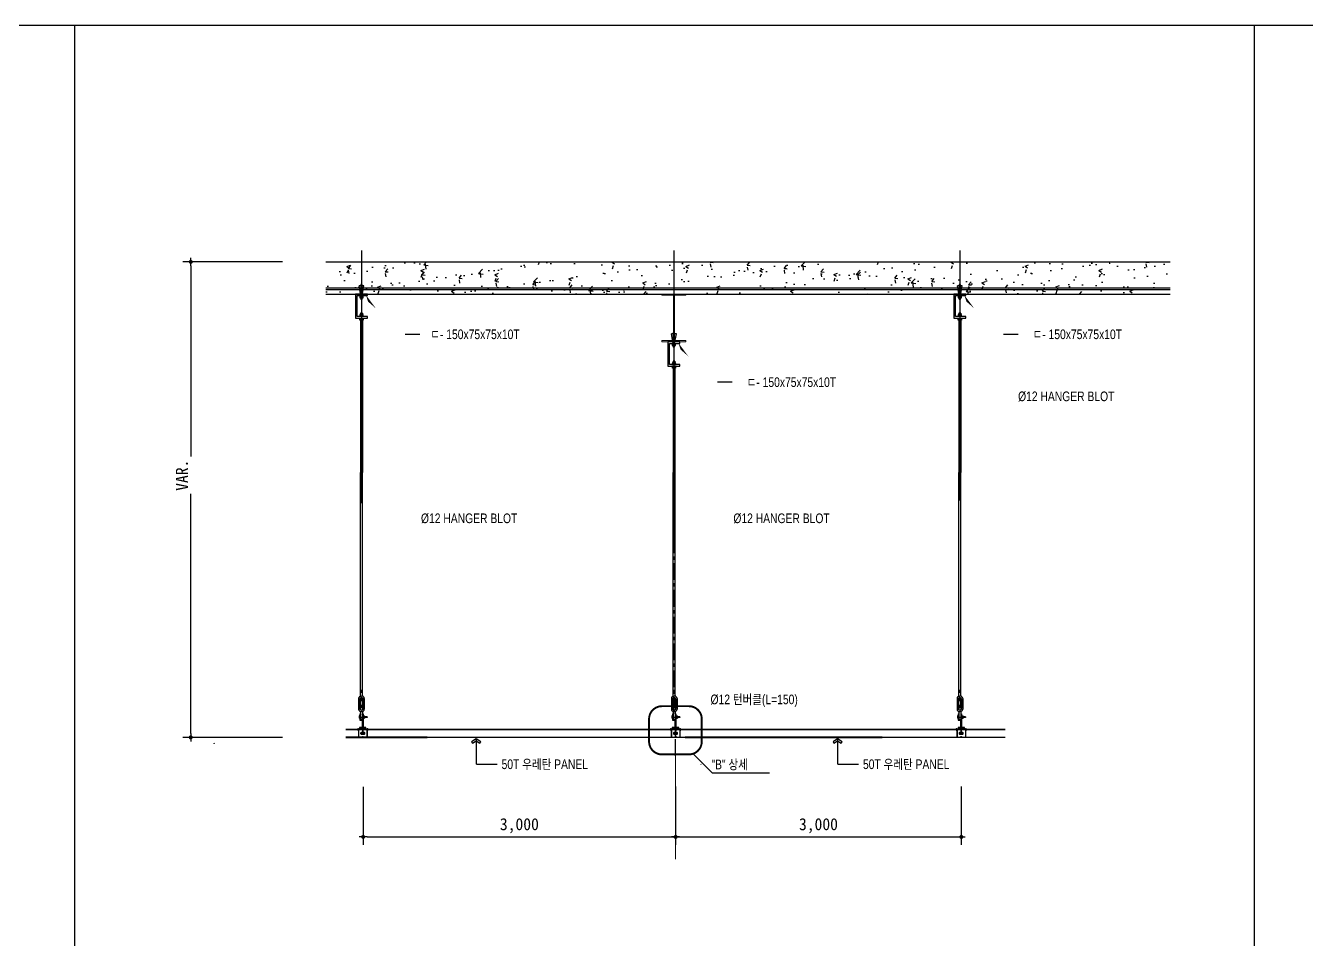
# Model space of a CAD drawing. Header units: millimetres. Extents: x 761574 to 813627, y -447408 to -384263.
# Drawn here: x 808349 to 809305, y -386137 to -385455 of the extents above; entities that cross this region are included whole.
import ezdxf
from ezdxf.enums import TextEntityAlignment as Align

# ---------------------------------------------------------------- set-up
doc = ezdxf.new("R2010")
doc.units = ezdxf.units.MM
doc.header["$LTSCALE"] = 500
doc.header["$PDMODE"] = 2
for name, pattern in [('CEN', [62, 60, -1, 0, -1]), ('CENTER', [2, 1.25, -0.25, 0.25, -0.25]), ('HID', [2.2, 1.5, -0.7])]:
    doc.linetypes.add(name, pattern=pattern)
doc.layers.get('Defpoints').update_dxf_attribs({"color": 8})
doc.layers.add('(크린)벽체 50T PANNEL', color=4, linetype='Continuous', lineweight=20)
doc.layers.add('기둥(철골)', color=2, linetype='Continuous', lineweight=0)
for name, color, linetype in [('1', 1, 'CENTER'), ('5', 5, 'Continuous'), ('BEEM-ST', 2, 'Continuous'), ('CAUL', 7, 'Continuous'), ('CEN', 1, 'CEN'), ('DOOR', 4, 'Continuous'), ('ETC', 6, 'Continuous'), ('H1', 5, 'Continuous'), ('ik_Line', 30, 'Continuous'), ('ITXT', 7, 'Continuous'), ('PANEL', 7, 'Continuous'), ('TEXT', 7, 'Continuous'), ('TEXT1', 2, 'Continuous'), ('TRAN', 9, 'Continuous')]:
    doc.layers.add(name, color=color, linetype=linetype)
doc.styles.add('글씨1', font='stylu.ttf')
doc.styles.add('돋움', font='')
doc.styles.get('돋움').set_extended_font_data('DotumChe')
doc.dimstyles.new('DIM270', dxfattribs={"dimscale": 3, "dimtxt": 3, "dimasz": 1, "dimexe": 2, "dimexo": 3, "dimgap": 1, "dimtad": 1, "dimtoh": 1, "dimdec": 0, "dimzin": 9, "dimdsep": 46, "dimtxsty": '돋움', "dimblk": 'dots', "dimcen": 0, "dimclrt": 3, "dimadec": 0, "dimazin": 0, "dimtm": 1e-09, "dimtfac": 1, "dimtdec": 0, "dimtix": 1, "dimtmove": 2, "dimatfit": 3, "dimldrblk": 'dots', "dimfxl": 0, "dimtolj": 1, "dimtzin": 0, "dimarcsym": 0})
pattern_1 = [(45, (518894.57202, -394156.48835), (0.07954951288, 0.29168154724), [0.375, -0.075, 0, -0.075])]
pattern_2 = [(45, (518661.21225, -394156.48835), (0.07954951288, 0.29168154724), [0.375, -0.075, 0, -0.075])]
pattern_3 = [(45, (519107.75746, -394156.48835), (0.07954951288, 0.29168154724), [0.375, -0.075, 0, -0.075])]

# ---------------------------------------------------------------- blocks, each defined once
blk = doc.blocks.new('dots')
blk.add_line((-1, 0), (1, 0))
at = {"const_width": 0.5}
blk.add_lwpolyline([(-0.25, 0, 1), (0.25, 0, 1)], format="xyb", close=True, dxfattribs=at)
blk = doc.blocks.new('*D37')
at = {"layer": 'Defpoints', "color": 0, "linetype": 'ByBlock'}
for p in [(808472.62, -385631.14), (808550.05, -385631.14), (808550.05, -385986.13)]:
    blk.add_point(p, dxfattribs=at)
at = {"layer": 'TEXT1', "color": 0, "linetype": 'ByBlock', "lineweight": -2}
for p, q in [((808541.05, -385631.14), (808466.62, -385631.14)), ((808472.62, -385634.14), (808472.62, -385776.47)), ((808472.62, -385983.13), (808472.62, -385804.35)), ((808541.05, -385986.13), (808466.62, -385986.13))]:
    blk.add_line(p, q, dxfattribs=at)
at = {"layer": 'TEXT1', "color": 0, "linetype": 'ByBlock', "lineweight": -2, "xscale": 3, "yscale": 3, "zscale": 3}
for p, rotation in [((808472.62, -385631.14), 90), ((808472.62, -385986.13), 270)]:
    blk.add_blockref('dots', p, dxfattribs=dict(at, rotation=rotation))
at = {"layer": 'TEXT1', "color": 3, "linetype": 'ByBlock', "insert": (808466.06, -385790.41), "char_height": 9, "attachment_point": 5, "rotation": 90, "style": '돋움'}
blk.add_mtext('\\A1;VAR.', dxfattribs=at)
blk = doc.blocks.new('*D38')
at = {"layer": 'Defpoints', "color": 0, "linetype": 'ByBlock'}
for p in [(808601.27, -386014.06), (808834.45, -386013.71), (808834.45, -386060.44)]:
    blk.add_point(p, dxfattribs=at)
at = {"layer": 'TEXT1', "color": 0, "linetype": 'ByBlock', "lineweight": -2}
for p, q in [((808601.27, -386023.06), (808601.27, -386066.44)), ((808834.45, -386022.71), (808834.45, -386066.44)), ((808604.27, -386060.44), (808831.45, -386060.44))]:
    blk.add_line(p, q, dxfattribs=at)
at = {"layer": 'TEXT1', "color": 0, "linetype": 'ByBlock', "lineweight": -2, "xscale": 3, "yscale": 3, "zscale": 3, "rotation": 180}
blk.add_blockref('dots', (808601.27, -386060.44), dxfattribs=at)
at = {"layer": 'TEXT1', "color": 0, "linetype": 'ByBlock', "lineweight": -2, "xscale": 3, "yscale": 3, "zscale": 3}
blk.add_blockref('dots', (808834.45, -386060.44), dxfattribs=at)
at = {"layer": 'TEXT1', "color": 3, "linetype": 'ByBlock', "insert": (808717.86, -386052.08), "char_height": 9, "attachment_point": 5, "style": '돋움'}
blk.add_mtext('\\A1;3,000', dxfattribs=at)
blk = doc.blocks.new('*D42')
at = {"layer": 'Defpoints', "color": 0, "linetype": 'ByBlock'}
for p in [(808834.45, -386014.06), (809047.65, -386013.71), (809047.65, -386060.44)]:
    blk.add_point(p, dxfattribs=at)
at = {"layer": 'TEXT1', "color": 0, "linetype": 'ByBlock', "lineweight": -2}
for p, q in [((808834.45, -386023.06), (808834.45, -386066.44)), ((809047.65, -386022.71), (809047.65, -386066.44)), ((808837.45, -386060.44), (809044.65, -386060.44))]:
    blk.add_line(p, q, dxfattribs=at)
at = {"layer": 'TEXT1', "color": 0, "linetype": 'ByBlock', "lineweight": -2, "xscale": 3, "yscale": 3, "zscale": 3, "rotation": 180}
blk.add_blockref('dots', (808834.45, -386060.44), dxfattribs=at)
at = {"layer": 'TEXT1', "color": 0, "linetype": 'ByBlock', "lineweight": -2, "xscale": 3, "yscale": 3, "zscale": 3}
blk.add_blockref('dots', (809047.65, -386060.44), dxfattribs=at)
at = {"layer": 'TEXT1', "color": 3, "linetype": 'ByBlock', "insert": (808941.05, -386052.08), "char_height": 9, "attachment_point": 5, "style": '돋움'}
blk.add_mtext('\\A1;3,000', dxfattribs=at)

msp = doc.modelspace()

# ---------------------------------------------------------------- hatches: boundary and pattern name
h = msp.add_hatch()
h.set_pattern_fill('ANSI36', color=253, scale=1.2, style=0)
h.set_pattern_definition(pattern_2)
h.paths.add_polyline_path([(808601.37, -385970.97), (808600.75, -385970.97), (808600.75, -385973.16), (808600.75, -385978.95), (808600.03, -385978.95), (808600.03, -385979.26), (808601.01, -385979.26), (808602.97, -385979.26), (808602.97, -385978.95), (808601.37, -385978.95)])
h.paths.add_polyline_path([(808600.03, -385978.95), (808599.09, -385978.95), (808599.09, -385979.26), (808600.03, -385979.26)])
h = msp.add_hatch()
h.set_pattern_fill('ANSI36', color=253, scale=1.2, style=0)
h.set_pattern_definition(pattern_2)
h.paths.add_polyline_path([(808601.37, -385968.53), (808600.75, -385968.53), (808600.75, -385970.97), (808601.37, -385970.97)])
h = msp.add_hatch()
h.set_pattern_fill('ANSI36', color=253, scale=1.2, style=0)
h.set_pattern_definition(pattern_1)
h.paths.add_polyline_path([(808834.73, -385970.97), (808834.11, -385970.97), (808834.11, -385973.16), (808834.11, -385978.95), (808833.39, -385978.95), (808833.39, -385979.26), (808834.37, -385979.26), (808836.33, -385979.26), (808836.33, -385978.95), (808834.73, -385978.95)])
h.paths.add_polyline_path([(808833.39, -385978.95), (808832.45, -385978.95), (808832.45, -385979.26), (808833.39, -385979.26)])
h = msp.add_hatch()
h.set_pattern_fill('ANSI36', color=253, scale=1.2, style=0)
h.set_pattern_definition(pattern_1)
h.paths.add_polyline_path([(808834.73, -385968.53), (808834.11, -385968.53), (808834.11, -385970.97), (808834.73, -385970.97)])
h = msp.add_hatch()
h.set_pattern_fill('ANSI36', color=253, scale=1.2, style=0)
h.set_pattern_definition(pattern_3)
h.paths.add_polyline_path([(809047.91, -385970.97), (809047.3, -385970.97), (809047.3, -385973.16), (809047.3, -385978.95), (809046.58, -385978.95), (809046.58, -385979.26), (809047.55, -385979.26), (809049.51, -385979.26), (809049.51, -385978.95), (809047.91, -385978.95)])
h.paths.add_polyline_path([(809046.58, -385978.95), (809045.63, -385978.95), (809045.63, -385979.26), (809046.58, -385979.26)])
h = msp.add_hatch()
h.set_pattern_fill('ANSI36', color=253, scale=1.2, style=0)
h.set_pattern_definition(pattern_3)
h.paths.add_polyline_path([(809047.91, -385968.53), (809047.3, -385968.53), (809047.3, -385970.97), (809047.91, -385970.97)])
at = {"layer": 'CAUL'}
h = msp.add_hatch(dxfattribs=at)
h.set_pattern_fill('ANSI37', scale=1.2, style=0)
h.set_pattern_definition([(45, (518661.21225, -394156.48835), (-0.10606601718, 0.10606601718), []), (135, (518661.21225, -394156.48835), (-0.10606601718, -0.10606601718), [])])
h.paths.add_polyline_path([(808601.21, -385985.62, -0.139011), (808601.2, -385985.65, -0.104035), (808601.15, -385985.68, -0.064585), (808601.1, -385985.7, -0.050742), (808601.02, -385985.71, -0.050742), (808600.95, -385985.7, -0.064585), (808600.89, -385985.68, -0.104035), (808600.85, -385985.65, -0.175616), (808600.84, -385985.61), (808600.84, -385986.13, -0.585295), (808601.21, -385986.13)])
h = msp.add_hatch(dxfattribs=at)
h.set_pattern_fill('ANSI37', scale=1.2, style=0)
h.set_pattern_definition([(45, (518894.57202, -394156.48835), (-0.10606601718, 0.10606601718), []), (135, (518894.57202, -394156.48835), (-0.10606601718, -0.10606601718), [])])
h.paths.add_polyline_path([(808834.57, -385985.62, -0.139011), (808834.56, -385985.65, -0.104035), (808834.51, -385985.68, -0.064585), (808834.46, -385985.7, -0.050742), (808834.38, -385985.71, -0.050742), (808834.31, -385985.7, -0.064585), (808834.25, -385985.68, -0.104035), (808834.21, -385985.65, -0.175616), (808834.2, -385985.61), (808834.2, -385986.13, -0.585295), (808834.57, -385986.13)])
h = msp.add_hatch(dxfattribs=at)
h.set_pattern_fill('ANSI37', scale=1.2, style=0)
h.set_pattern_definition([(45, (519107.75746, -394156.48835), (-0.10606601718, 0.10606601718), []), (135, (519107.75746, -394156.48835), (-0.10606601718, -0.10606601718), [])])
h.paths.add_polyline_path([(809047.75, -385985.62, -0.139011), (809047.74, -385985.65, -0.104035), (809047.7, -385985.68, -0.064585), (809047.64, -385985.7, -0.050742), (809047.57, -385985.71, -0.050742), (809047.49, -385985.7, -0.064585), (809047.44, -385985.68, -0.104035), (809047.39, -385985.65, -0.175616), (809047.38, -385985.61), (809047.38, -385986.13, -0.585295), (809047.75, -385986.13)])
at = {"layer": 'ik_Line'}
h = msp.add_hatch(dxfattribs=at)
h.set_pattern_fill('AR-CONC', color=8, scale=3.84, style=0)
h.set_pattern_definition([(50, (-3687102.16, 1634902.64), (27.54279101, -2.40968198), [2.88, -31.68]), (355, (-3687102.16, 1634902.64), (-5.32805121, 28.88417793), [2.304, -25.344]), (100.4514, (-3687099.865, 1634902.439), (22.21476026, 26.47447842), [2.4476233, -26.9238571]), (46.1842, (-3687102.16, 1634910.32), (40.98205627, -6.35593015), [4.32, -47.52]), (96.6356, (-3687098.746, 1634909.79), (35.8910479, 37.40612624), [3.67143506, -40.3857792]), (351.1842, (-3687102.16, 1634910.32), (35.8910187, 37.40615428), [3.456, -38.016]), (21, (-3687098.32, 1634908.4), (22.9212308, -15.4605654), [2.88, -31.68]), (326, (-3687098.32, 1634908.4), (9.34330875, 27.84576173), [2.304, -25.344]), (71.4514, (-3687096.41, 1634907.11), (32.26454894, 12.38517107), [2.4476233, -26.9238571]), (37.5, (-3687102.161, 1634902.639), (0.466938444, 12.783123987), [0, -25.0368, 0, -25.728, 0, -25.44]), (7.5, (-3687102.161, 1634902.64), (10.101870238, 15.145409736), [0, -14.6688, 0, -24.4608, 0, -9.696]), (327.5, (-3687110.724, 1634902.639), (20.49878155, -0.866107075), [0, -9.6, 0, -29.952, 0, -39.744]), (317.5, (-3687114.564, 1634902.64), (22.3943489, 3.84403132), [0, -12.48, 0, -19.8912, 0, -28.224])])
h.paths.add_polyline_path([(808573.38, -385631.14), (809203.6, -385631.14), (809203.6, -385655.13), (808573.38, -385655.13)])

# ---------------------------------------------------------------- linework, layer by layer
at = {"layer": '(크린)벽체 50T PANNEL', "ltscale": 0.005}
msp.add_line((808834.45, -385999.94), (808834.45, -386077.17), dxfattribs=at)
at = {"color": 0}
for p, q in [((810674, -385454.74), (807451.81, -385454.74)), ((808385.85, -385454.74), (808385.85, -386858.49)), ((809266.08, -385454.74), (809266.08, -386858.49))]:
    msp.add_line(p, q, dxfattribs=at)
at = {"color": 1}
for p, q in [((808600.05, -385622.72), (808600.05, -385811.31)), ((808833.22, -385622.72), (808833.22, -385814.47)), ((809046.59, -385622.72), (809046.59, -385809.21)), ((808833.22, -385658.48), (808833.22, -385844.97))]:
    msp.add_line(p, q, dxfattribs=at)
at = {"color": 2}
for p, q in [((808573.38, -385631.14), (809203.6, -385631.14)), ((808573.38, -385655.13), (809203.6, -385655.13))]:
    msp.add_line(p, q, dxfattribs=at)
at = {"color": 8, "linetype": 'HID'}
for p, q in [((808600.48, -385648.14), (808599.52, -385648.14)), ((808599.52, -385648.14), (808599.52, -385656.6)), ((808600.48, -385656.6), (808600.48, -385648.14)), ((809047.02, -385648.14), (809046.06, -385648.14)), ((809046.06, -385648.14), (809046.06, -385656.6)), ((809047.02, -385656.6), (809047.02, -385648.14)), ((808573.38, -385650.62), (809203.6, -385650.62)), ((808573.38, -385651.7), (809203.6, -385651.7)), ((808601.82, -385648.97), (808598.18, -385648.97)), ((809048.36, -385648.97), (809044.72, -385648.97)), ((808834.99, -385684.73), (808831.35, -385684.73)), ((808833.65, -385683.9), (808832.69, -385683.9)), ((808832.69, -385683.9), (808832.69, -385692.36)), ((808833.65, -385692.36), (808833.65, -385683.9))]:
    msp.add_line(p, q, dxfattribs=at)
at = {"color": 8, "linetype": 'HID', "ltscale": 0.1}
for p, q in [((808599.52, -385656.33), (808598.18, -385648.97)), ((808600.48, -385656.33), (808601.82, -385648.97)), ((809046.06, -385656.33), (809044.72, -385648.97)), ((809047.02, -385656.33), (809048.36, -385648.97)), ((808832.69, -385692.09), (808831.35, -385684.73)), ((808833.65, -385692.09), (808834.99, -385684.73))]:
    msp.add_line(p, q, dxfattribs=at)
for p, q in [((808598.18, -385656.6), (808598.18, -385656.33)), ((808601.56, -385656.6), (808598.18, -385656.6)), ((808598.79, -385656.6), (808598.79, -385657.89)), ((808598.79, -385657.89), (808601.31, -385657.89)), ((808599.29, -385656.6), (808599.29, -385657.89)), ((808599.52, -385657.89), (808599.52, -385659.15)), ((808600.48, -385659.15), (808600.48, -385657.89)), ((808600.71, -385656.6), (808600.71, -385657.89)), ((808601.31, -385657.89), (808601.31, -385656.6)), ((808601.56, -385656.33), (808601.56, -385656.6)), ((809044.73, -385656.6), (809044.73, -385656.33)), ((809048.1, -385656.6), (809044.73, -385656.6)), ((809045.33, -385656.6), (809045.33, -385657.89)), ((809045.33, -385657.89), (809047.85, -385657.89)), ((809045.83, -385656.6), (809045.83, -385657.89)), ((809046.06, -385657.89), (809046.06, -385659.15)), ((809047.02, -385659.15), (809047.02, -385657.89)), ((809047.25, -385656.6), (809047.25, -385657.89)), ((809047.85, -385657.89), (809047.85, -385656.6)), ((809048.1, -385656.33), (809048.1, -385656.6)), ((808600.48, -385659.15), (808599.52, -385659.15)), ((809047.02, -385659.15), (809046.06, -385659.15)), ((808599.33, -385674.64), (808599.33, -385788.46)), ((808600.77, -385674.64), (808600.77, -385788.46)), ((809045.87, -385674.64), (809045.87, -385788.46)), ((809047.31, -385674.64), (809047.31, -385788.46)), ((808632.56, -385685), (808643.47, -385685)), ((808831.36, -385692.36), (808831.36, -385692.09)), ((808834.73, -385692.36), (808831.36, -385692.36)), ((808831.96, -385692.36), (808831.96, -385693.65)), ((808831.96, -385693.65), (808834.48, -385693.65)), ((808832.46, -385692.36), (808832.46, -385693.65)), ((808832.69, -385693.65), (808832.69, -385694.91)), ((808833.65, -385694.91), (808832.69, -385694.91)), ((808833.65, -385694.91), (808833.65, -385693.65)), ((808833.88, -385692.36), (808833.88, -385693.65)), ((808834.48, -385693.65), (808834.48, -385692.36)), ((808834.73, -385692.09), (808834.73, -385692.36)), ((808832.5, -385710.4), (808832.5, -385824.22)), ((808833.94, -385710.4), (808833.94, -385824.22)), ((808599.33, -385946.35), (808599.33, -385788.46)), ((808600.77, -385946.35), (808600.77, -385788.46)), ((808832.69, -385946.35), (808832.69, -385788.46)), ((808834.13, -385946.35), (808834.13, -385788.46)), ((809045.87, -385946.35), (809045.87, -385788.46)), ((809047.31, -385946.35), (809047.31, -385788.46)), ((808599.31, -385956.6), (808599.31, -385956.59)), ((808832.67, -385956.6), (808832.67, -385956.59)), ((809045.86, -385956.6), (809045.86, -385956.59)), ((808588.45, -385980.13), (808649.02, -385980.13)), ((808649.02, -385980.2), (808588.45, -385980.2)), ((808597.5, -385980.22), (808597.73, -385980.22)), ((808604.37, -385980.22), (808604.6, -385980.22)), ((808847.55, -385980.13), (808649.02, -385980.13)), ((808649.02, -385980.2), (808847.55, -385980.2)), ((808830.86, -385980.22), (808831.09, -385980.22)), ((808837.73, -385980.22), (808837.96, -385980.22)), ((808841.6, -385980.13), (808969.42, -385980.13)), ((808969.42, -385980.2), (808841.6, -385980.2)), ((808969.42, -385980.13), (808988.5, -385980.13)), ((808988.5, -385980.2), (808969.42, -385980.2)), ((809080.45, -385980.13), (808988.07, -385980.13)), ((808988.15, -385980.2), (809080.45, -385980.2)), ((809044.04, -385980.22), (809044.28, -385980.22)), ((809050.91, -385980.22), (809051.15, -385980.22)), ((808649.02, -385986.06), (808588.45, -385986.06)), ((808588.45, -385986.13), (808649.02, -385986.13)), ((808649.02, -385986.06), (808847.55, -385986.06)), ((808847.55, -385986.13), (808649.02, -385986.13)), ((808969.42, -385986.06), (808841.6, -385986.06)), ((808841.6, -385986.13), (808969.42, -385986.13)), ((808988.5, -385986.06), (808969.42, -385986.06)), ((808969.42, -385986.13), (808988.5, -385986.13)), ((809080.45, -385986.13), (808988.07, -385986.13)), ((808988.15, -385986.06), (809080.45, -385986.06))]:
    msp.add_line(p, q)
at = {"color": 7}
for p, q in [((808598.77, -385968.53), (808598.77, -385973.16)), ((808832.13, -385968.53), (808832.13, -385973.16)), ((809045.32, -385968.53), (809045.32, -385973.16))]:
    msp.add_line(p, q, dxfattribs=at)
at = {"color": 7, "linetype": 'Continuous'}
for p, q in [((808598.77, -385968.53), (808599.3, -385968.53)), ((808598.77, -385973.16), (808599.3, -385973.16)), ((808832.13, -385968.53), (808832.66, -385968.53)), ((808832.13, -385973.16), (808832.66, -385973.16)), ((809045.32, -385968.53), (809045.85, -385968.53)), ((809045.32, -385973.16), (809045.85, -385973.16))]:
    msp.add_line(p, q, dxfattribs=at)
at = {"linetype": 'Continuous'}
for p, q in [((808597.5, -385980.22), (808597.5, -385980.95)), ((808597.5, -385980.23), (808597.73, -385980.34)), ((808597.5, -385980.35), (808597.73, -385980.46)), ((808597.5, -385980.46), (808597.73, -385980.57)), ((808597.5, -385980.58), (808597.73, -385980.69)), ((808597.5, -385980.69), (808597.73, -385980.8)), ((808597.5, -385980.81), (808597.73, -385980.92)), ((808597.5, -385980.97), (808597.59, -385981.18)), ((808597.59, -385981.18), (808597.72, -385980.96)), ((808597.73, -385980.22), (808597.73, -385980.94)), ((808604.37, -385980.22), (808604.37, -385980.95)), ((808604.37, -385980.23), (808604.6, -385980.34)), ((808604.37, -385980.35), (808604.6, -385980.46)), ((808604.37, -385980.46), (808604.6, -385980.57)), ((808604.37, -385980.58), (808604.6, -385980.69)), ((808604.37, -385980.69), (808604.6, -385980.8)), ((808604.37, -385980.81), (808604.6, -385980.92)), ((808604.37, -385980.97), (808604.46, -385981.18)), ((808604.46, -385981.18), (808604.59, -385980.96)), ((808604.6, -385980.22), (808604.6, -385980.94)), ((808830.86, -385980.22), (808830.86, -385980.95)), ((808830.86, -385980.23), (808831.09, -385980.34)), ((808830.86, -385980.35), (808831.09, -385980.46)), ((808830.86, -385980.46), (808831.09, -385980.57)), ((808830.86, -385980.58), (808831.09, -385980.69)), ((808830.86, -385980.69), (808831.09, -385980.8)), ((808830.86, -385980.81), (808831.09, -385980.92)), ((808830.86, -385980.97), (808830.95, -385981.18)), ((808830.95, -385981.18), (808831.08, -385980.96)), ((808831.09, -385980.22), (808831.09, -385980.94)), ((808837.73, -385980.22), (808837.73, -385980.95)), ((808837.73, -385980.23), (808837.96, -385980.34)), ((808837.73, -385980.35), (808837.96, -385980.46)), ((808837.73, -385980.46), (808837.96, -385980.57)), ((808837.73, -385980.58), (808837.96, -385980.69)), ((808837.73, -385980.69), (808837.96, -385980.8)), ((808837.73, -385980.81), (808837.96, -385980.92)), ((808837.73, -385980.97), (808837.82, -385981.18)), ((808837.82, -385981.18), (808837.95, -385980.96)), ((808837.96, -385980.22), (808837.96, -385980.94)), ((809044.04, -385980.22), (809044.04, -385980.95)), ((809044.04, -385980.23), (809044.28, -385980.34)), ((809044.04, -385980.35), (809044.28, -385980.46)), ((809044.04, -385980.46), (809044.28, -385980.57)), ((809044.04, -385980.58), (809044.28, -385980.69)), ((809044.04, -385980.69), (809044.28, -385980.8)), ((809044.04, -385980.81), (809044.28, -385980.92)), ((809044.04, -385980.97), (809044.14, -385981.18)), ((809044.14, -385981.18), (809044.27, -385980.96)), ((809044.28, -385980.22), (809044.28, -385980.94)), ((809050.91, -385980.22), (809050.91, -385980.95)), ((809050.91, -385980.23), (809051.15, -385980.34)), ((809050.91, -385980.35), (809051.15, -385980.46)), ((809050.91, -385980.46), (809051.15, -385980.57)), ((809050.91, -385980.58), (809051.15, -385980.69)), ((809050.91, -385980.69), (809051.15, -385980.8)), ((809050.91, -385980.81), (809051.15, -385980.92)), ((809050.91, -385980.97), (809051.01, -385981.18)), ((809051.01, -385981.18), (809051.14, -385980.96)), ((809051.15, -385980.22), (809051.15, -385980.94))]:
    msp.add_line(p, q, dxfattribs=at)
at = {"color": 6, "linetype": 'Continuous'}
for points in [[(808600.75, -385968.53), (808601.37, -385968.53), (808601.37, -385978.95), (808602.97, -385978.95), (808602.97, -385979.26), (808601.01, -385979.26), (808599.09, -385979.26), (808599.09, -385978.95), (808600.75, -385978.95), (808600.75, -385973.16)], [(808834.11, -385968.53), (808834.73, -385968.53), (808834.73, -385978.95), (808836.33, -385978.95), (808836.33, -385979.26), (808834.37, -385979.26), (808832.45, -385979.26), (808832.45, -385978.95), (808834.11, -385978.95), (808834.11, -385973.16)], [(809047.3, -385968.53), (809047.91, -385968.53), (809047.91, -385978.95), (809049.51, -385978.95), (809049.51, -385979.26), (809047.55, -385979.26), (809045.63, -385979.26), (809045.63, -385978.95), (809047.3, -385978.95), (809047.3, -385973.16)]]:
    msp.add_lwpolyline(points, dxfattribs=at)
at = {"color": 6}
for points in [[(808599.53, -385983.56), (808599.7, -385983.72), (808602.33, -385983.72), (808602.5, -385983.56), (808602.5, -385982.71), (808602.33, -385982.54), (808601.22, -385982.54, -0.414214), (808601.1, -385982.42), (808601.1, -385979.78), (808602.94, -385979.78, -0.198912), (808603.19, -385979.88), (808603.44, -385980.14), (808605.04, -385980.14), (808605.04, -385979.9), (808604.3, -385979.9), (808604.27, -385979.92), (808604.24, -385979.9), (808603.74, -385979.9), (808603.47, -385979.63, -0.198912), (808603.38, -385979.42), (808603.38, -385978.65), (808601.96, -385978.65), (808601.96, -385978.83, 0.414214), (808602.08, -385978.95), (808603.03, -385978.95), (808603.03, -385979.54), (808599, -385979.54), (808599, -385978.95), (808599.95, -385978.95, 0.414214), (808600.06, -385978.83), (808600.06, -385978.65), (808598.64, -385978.65), (808598.64, -385979.42, -0.198912), (808598.55, -385979.63), (808598.29, -385979.9), (808597.78, -385979.9), (808597.75, -385979.92), (808597.72, -385979.9), (808596.98, -385979.9), (808596.98, -385980.14), (808598.58, -385980.14), (808598.83, -385979.88, -0.198912), (808599.09, -385979.78), (808600.92, -385979.78), (808600.92, -385982.42, -0.414214), (808600.81, -385982.54), (808599.7, -385982.54), (808599.53, -385982.71), (808599.53, -385983.56)], [(808832.89, -385983.56), (808833.06, -385983.72), (808835.69, -385983.72), (808835.86, -385983.56), (808835.86, -385982.71), (808835.69, -385982.54), (808834.58, -385982.54, -0.414214), (808834.46, -385982.42), (808834.46, -385979.78), (808836.3, -385979.78, -0.198912), (808836.55, -385979.88), (808836.8, -385980.14), (808838.4, -385980.14), (808838.4, -385979.9), (808837.66, -385979.9), (808837.63, -385979.92), (808837.6, -385979.9), (808837.1, -385979.9), (808836.83, -385979.63, -0.198912), (808836.74, -385979.42), (808836.74, -385978.65), (808835.32, -385978.65), (808835.32, -385978.83, 0.414214), (808835.44, -385978.95), (808836.39, -385978.95), (808836.39, -385979.54), (808832.36, -385979.54), (808832.36, -385978.95), (808833.31, -385978.95, 0.414214), (808833.42, -385978.83), (808833.42, -385978.65), (808832, -385978.65), (808832, -385979.42, -0.198912), (808831.91, -385979.63), (808831.65, -385979.9), (808831.14, -385979.9), (808831.11, -385979.92), (808831.08, -385979.9), (808830.34, -385979.9), (808830.34, -385980.14), (808831.94, -385980.14), (808832.19, -385979.88, -0.198912), (808832.45, -385979.78), (808834.28, -385979.78), (808834.28, -385982.42, -0.414214), (808834.17, -385982.54), (808833.06, -385982.54), (808832.89, -385982.71), (808832.89, -385983.56)], [(809046.08, -385983.56), (809046.24, -385983.72), (809048.87, -385983.72), (809049.04, -385983.56), (809049.04, -385982.71), (809048.87, -385982.54), (809047.77, -385982.54, -0.414214), (809047.65, -385982.42), (809047.65, -385979.78), (809049.49, -385979.78, -0.198912), (809049.74, -385979.88), (809049.99, -385980.14), (809051.59, -385980.14), (809051.59, -385979.9), (809050.85, -385979.9), (809050.82, -385979.92), (809050.79, -385979.9), (809050.29, -385979.9), (809050.02, -385979.63, -0.198912), (809049.93, -385979.42), (809049.93, -385978.65), (809048.51, -385978.65), (809048.51, -385978.83, 0.414214), (809048.63, -385978.95), (809049.57, -385978.95), (809049.57, -385979.54), (809045.54, -385979.54), (809045.54, -385978.95), (809046.49, -385978.95, 0.414214), (809046.61, -385978.83), (809046.61, -385978.65), (809045.19, -385978.65), (809045.19, -385979.42, -0.198912), (809045.1, -385979.63), (809044.83, -385979.9), (809044.33, -385979.9), (809044.3, -385979.92), (809044.27, -385979.9), (809043.53, -385979.9), (809043.53, -385980.14), (809045.13, -385980.14), (809045.38, -385979.88, -0.198912), (809045.63, -385979.78), (809047.47, -385979.78), (809047.47, -385982.42, -0.414214), (809047.35, -385982.54), (809046.24, -385982.54), (809046.08, -385982.71), (809046.08, -385983.56)]]:
    msp.add_lwpolyline(points, format="xyb", dxfattribs=at)
for points in [[(808602.27, -385983.48), (808602.2, -385983.55), (808599.72, -385983.55), (808599.66, -385983.48), (808599.66, -385982.78), (808599.72, -385982.72), (808602.2, -385982.72), (808602.27, -385982.78), (808602.27, -385983.48)], [(808835.63, -385983.48), (808835.56, -385983.55), (808833.08, -385983.55), (808833.02, -385983.48), (808833.02, -385982.78), (808833.08, -385982.72), (808835.56, -385982.72), (808835.63, -385982.78), (808835.63, -385983.48)], [(809048.81, -385983.48), (809048.75, -385983.55), (809046.27, -385983.55), (809046.2, -385983.48), (809046.2, -385982.78), (809046.27, -385982.72), (809048.75, -385982.72), (809048.81, -385982.78), (809048.81, -385983.48)]]:
    msp.add_lwpolyline(points, dxfattribs=at)
for points in [[(808855.68, -385980.13), (808834.57, -385980.13), (808834.57, -385981.33), (808834.64, -385981.33), (808834.64, -385980.2), (808855.68, -385980.2)], [(808855.68, -385986.13), (808834.57, -385986.13), (808834.57, -385984.93), (808834.64, -385984.93), (808834.64, -385986.06), (808855.68, -385986.06)]]:
    msp.add_lwpolyline(points)
at = {"linetype": 'Continuous'}
for centre, radius, start, end in [((808597.6, -385979.99), 0.279, 26.92461, 153.07539), ((808597.54, -385980.95), 0.0474, 180, 203.63448), ((808597.68, -385980.94), 0.0474, 329.0525, 0), ((808604.47, -385979.99), 0.279, 26.92461, 153.07539), ((808604.41, -385980.95), 0.0474, 180, 203.63448), ((808604.55, -385980.94), 0.0474, 329.0525, 0), ((808830.96, -385979.99), 0.279, 26.92461, 153.07539), ((808830.9, -385980.95), 0.0474, 180, 203.63448), ((808831.04, -385980.94), 0.0474, 329.0525, 0), ((808837.83, -385979.99), 0.279, 26.92461, 153.07539), ((808837.77, -385980.95), 0.0474, 180, 203.63448), ((808837.91, -385980.94), 0.0474, 329.0525, 0), ((809044.15, -385979.99), 0.279, 26.92461, 153.07539), ((809044.09, -385980.95), 0.0474, 180, 203.63448), ((809044.23, -385980.94), 0.0474, 329.0525, 0), ((809051.02, -385979.99), 0.279, 26.92461, 153.07539), ((809050.96, -385980.95), 0.0474, 180, 203.63448), ((809051.1, -385980.94), 0.0474, 329.0525, 0)]:
    msp.add_arc(centre, radius, start, end, dxfattribs=at)
at = {"layer": '1', "color": 7}
for p, q in [((808599.33, -385955.29), (808599.33, -385946.34)), ((808600.75, -385955.29), (808600.75, -385946.35)), ((808832.69, -385955.29), (808832.69, -385946.34)), ((808834.11, -385955.29), (808834.11, -385946.35)), ((809045.87, -385955.29), (809045.87, -385946.34)), ((809047.3, -385955.29), (809047.3, -385946.35)), ((808599.33, -385963.2), (808599.33, -385956.58)), ((808600.75, -385963.2), (808600.75, -385956.6)), ((808832.69, -385963.2), (808832.69, -385956.58)), ((808834.11, -385963.2), (808834.11, -385956.6)), ((809045.87, -385963.2), (809045.87, -385956.58)), ((809047.3, -385963.2), (809047.3, -385956.6))]:
    msp.add_line(p, q, dxfattribs=at)
at = {"layer": '5', "color": 9}
for p, q in [((808599.4, -385950.71), (808600.67, -385950.81)), ((808599.4, -385950.95), (808600.67, -385951.05)), ((808599.4, -385951.19), (808600.67, -385951.29)), ((808599.4, -385951.43), (808600.67, -385951.53)), ((808599.4, -385951.66), (808600.67, -385951.76)), ((808599.4, -385951.9), (808600.67, -385952)), ((808599.4, -385952.14), (808600.67, -385952.24)), ((808599.4, -385952.38), (808600.67, -385952.48)), ((808599.49, -385952.68), (808599.49, -385952.34)), ((808600.57, -385952.68), (808600.57, -385952.34)), ((808832.76, -385950.71), (808834.03, -385950.81)), ((808832.76, -385950.95), (808834.03, -385951.05)), ((808832.76, -385951.19), (808834.03, -385951.29)), ((808832.76, -385951.43), (808834.03, -385951.53)), ((808832.76, -385951.66), (808834.03, -385951.76)), ((808832.76, -385951.9), (808834.03, -385952)), ((808832.76, -385952.14), (808834.03, -385952.24)), ((808832.76, -385952.38), (808834.03, -385952.48)), ((808832.85, -385952.68), (808832.85, -385952.34)), ((808833.93, -385952.68), (808833.93, -385952.34)), ((809045.94, -385950.71), (809047.22, -385950.81)), ((809045.94, -385950.95), (809047.22, -385951.05)), ((809045.94, -385951.19), (809047.22, -385951.29)), ((809045.94, -385951.43), (809047.22, -385951.53)), ((809045.94, -385951.66), (809047.22, -385951.76)), ((809045.94, -385951.9), (809047.22, -385952)), ((809045.94, -385952.14), (809047.22, -385952.24)), ((809045.94, -385952.38), (809047.22, -385952.48)), ((809046.04, -385952.68), (809046.04, -385952.34)), ((809047.12, -385952.68), (809047.12, -385952.34)), ((808599.4, -385956.97), (808600.67, -385957.07)), ((808599.4, -385957.21), (808600.67, -385957.31)), ((808599.4, -385957.45), (808600.67, -385957.55)), ((808599.4, -385957.69), (808600.67, -385957.79)), ((808599.4, -385957.92), (808600.67, -385958.02)), ((808599.4, -385958.16), (808600.67, -385958.26)), ((808599.4, -385958.4), (808600.67, -385958.5)), ((808599.4, -385958.64), (808600.67, -385958.74)), ((808599.4, -385961.86), (808600.67, -385961.96)), ((808599.4, -385962.1), (808600.67, -385962.2)), ((808599.4, -385962.34), (808600.67, -385962.44)), ((808599.4, -385962.58), (808600.67, -385962.68)), ((808599.4, -385962.81), (808600.67, -385962.91)), ((808599.4, -385963.05), (808600.67, -385963.15)), ((808599.4, -385963.29), (808600.67, -385963.39)), ((808599.4, -385963.53), (808600.67, -385963.63)), ((808832.76, -385956.97), (808834.03, -385957.07)), ((808832.76, -385957.21), (808834.03, -385957.31)), ((808832.76, -385957.45), (808834.03, -385957.55)), ((808832.76, -385957.69), (808834.03, -385957.79)), ((808832.76, -385957.92), (808834.03, -385958.02)), ((808832.76, -385958.16), (808834.03, -385958.26)), ((808832.76, -385958.4), (808834.03, -385958.5)), ((808832.76, -385958.64), (808834.03, -385958.74)), ((808832.76, -385961.86), (808834.03, -385961.96)), ((808832.76, -385962.1), (808834.03, -385962.2)), ((808832.76, -385962.34), (808834.03, -385962.44)), ((808832.76, -385962.58), (808834.03, -385962.68)), ((808832.76, -385962.81), (808834.03, -385962.91)), ((808832.76, -385963.05), (808834.03, -385963.15)), ((808832.76, -385963.29), (808834.03, -385963.39)), ((808832.76, -385963.53), (808834.03, -385963.63)), ((809045.94, -385956.97), (809047.22, -385957.07)), ((809045.94, -385957.21), (809047.22, -385957.31)), ((809045.94, -385957.45), (809047.22, -385957.55)), ((809045.94, -385957.69), (809047.22, -385957.79)), ((809045.94, -385957.92), (809047.22, -385958.02)), ((809045.94, -385958.16), (809047.22, -385958.26)), ((809045.94, -385958.4), (809047.22, -385958.5)), ((809045.94, -385958.64), (809047.22, -385958.74)), ((809045.94, -385961.86), (809047.22, -385961.96)), ((809045.94, -385962.1), (809047.22, -385962.2)), ((809045.94, -385962.34), (809047.22, -385962.44)), ((809045.94, -385962.58), (809047.22, -385962.68)), ((809045.94, -385962.81), (809047.22, -385962.91)), ((809045.94, -385963.05), (809047.22, -385963.15)), ((809045.94, -385963.29), (809047.22, -385963.39)), ((809045.94, -385963.53), (809047.22, -385963.63))]:
    msp.add_line(p, q, dxfattribs=at)
msp.add_arc((808488.18, -385989.36), 2.36, 320.6922, 332.29216, dxfattribs=at)
at = {"layer": 'BEEM-ST', "color": 3}
for points in [[(808604.55, -385655.13), (808595.55, -385655.13), (808595.55, -385673.13), (808604.55, -385673.13), (808604.55, -385671.93), (808596.75, -385671.93), (808596.75, -385656.33), (808604.55, -385656.33)], [(809051.09, -385655.13), (809042.09, -385655.13), (809042.09, -385673.13), (809051.09, -385673.13), (809051.09, -385671.93), (809043.29, -385671.93), (809043.29, -385656.33), (809051.09, -385656.33)], [(808837.72, -385690.89), (808828.72, -385690.89), (808828.72, -385708.89), (808837.72, -385708.89), (808837.72, -385707.69), (808829.92, -385707.69), (808829.92, -385692.09), (808837.72, -385692.09)]]:
    msp.add_lwpolyline(points, close=True, dxfattribs=at)
at = {"layer": 'CAUL', "color": 7}
for points in [[(808601.21, -385985.61, -0.175616), (808601.2, -385985.65, -0.104035), (808601.15, -385985.68, -0.064585), (808601.1, -385985.7, -0.050742), (808601.02, -385985.71, -0.050742), (808600.95, -385985.7, -0.064585), (808600.89, -385985.68, -0.104035), (808600.85, -385985.65, -0.175616), (808600.84, -385985.61, -0.175616), (808600.85, -385985.58, -0.104035), (808600.89, -385985.55, -0.064585), (808600.95, -385985.53, -0.050742), (808601.02, -385985.52, -0.050742), (808601.1, -385985.53, -0.064585), (808601.15, -385985.55, -0.104035), (808601.2, -385985.58, -0.175616)], [(808834.57, -385985.61, -0.175616), (808834.56, -385985.65, -0.104035), (808834.51, -385985.68, -0.064585), (808834.46, -385985.7, -0.050742), (808834.38, -385985.71, -0.050742), (808834.31, -385985.7, -0.064585), (808834.25, -385985.68, -0.104035), (808834.21, -385985.65, -0.175616), (808834.2, -385985.61, -0.175616), (808834.21, -385985.58, -0.104035), (808834.25, -385985.55, -0.064585), (808834.31, -385985.53, -0.050742), (808834.38, -385985.52, -0.050742), (808834.46, -385985.53, -0.064585), (808834.51, -385985.55, -0.104035), (808834.56, -385985.58, -0.175616)], [(809047.75, -385985.61, -0.175616), (809047.74, -385985.65, -0.104035), (809047.7, -385985.68, -0.064585), (809047.64, -385985.7, -0.050742), (809047.57, -385985.71, -0.050742), (809047.49, -385985.7, -0.064585), (809047.44, -385985.68, -0.104035), (809047.39, -385985.65, -0.175616), (809047.38, -385985.61, -0.175616), (809047.39, -385985.58, -0.104035), (809047.44, -385985.55, -0.064585), (809047.49, -385985.53, -0.050742), (809047.57, -385985.52, -0.050742), (809047.64, -385985.53, -0.064585), (809047.7, -385985.55, -0.104035), (809047.74, -385985.58, -0.175616)]]:
    msp.add_lwpolyline(points, format="xyb", close=True, dxfattribs=at)
for centre in [(808601.02, -385986.23), (808834.38, -385986.23), (809047.57, -385986.23)]:
    msp.add_arc(centre, 0.212, 29.31958, 150.68042, dxfattribs=at)
at = {"layer": 'CEN', "color": 1, "linetype": 'CENTER', "ltscale": 0.02}
for p, q in [((808833.22, -385968.58), (808833.22, -385771.63)), ((808834.45, -385999.94), (808834.45, -385962.28)), ((808834.45, -385999.94), (808834.45, -385962.28))]:
    msp.add_line(p, q, dxfattribs=at)
at = {"layer": 'DOOR', "color": 7}
for p, q in [((808598.19, -385970.2), (808598.19, -385970.49)), ((808598.19, -385970.82), (808598.19, -385971.11)), ((808598.19, -385971.44), (808598.19, -385971.73)), ((808598.79, -385970.04), (808598.35, -385970.04)), ((808598.79, -385970.66), (808598.35, -385970.66)), ((808598.79, -385971.28), (808598.35, -385971.28)), ((808598.79, -385971.89), (808598.35, -385971.89)), ((808601.39, -385970.2), (808601.39, -385970.49)), ((808601.39, -385970.82), (808601.39, -385971.11)), ((808601.39, -385971.44), (808601.39, -385971.73)), ((808601.55, -385970.04), (808602.23, -385970.04)), ((808601.55, -385970.66), (808602.23, -385970.66)), ((808601.55, -385971.28), (808602.23, -385971.28)), ((808601.55, -385971.89), (808602.23, -385971.89)), ((808602.36, -385970.66), (808604.22, -385970.66)), ((808604.22, -385971.28), (808602.36, -385971.28)), ((808602.4, -385970.2), (808602.4, -385970.49)), ((808602.4, -385970.82), (808602.4, -385971.11)), ((808602.4, -385971.44), (808602.4, -385971.73)), ((808602.6, -385970.67), (808602.69, -385971.25)), ((808602.78, -385970.67), (808602.88, -385971.25)), ((808602.96, -385970.67), (808603.05, -385971.25)), ((808603.15, -385970.67), (808603.25, -385971.25)), ((808603.36, -385970.67), (808603.45, -385971.25)), ((808603.55, -385970.67), (808603.65, -385971.25)), ((808603.76, -385970.67), (808603.85, -385971.25)), ((808603.95, -385970.67), (808604.05, -385971.25)), ((808604.32, -385970.77), (808604.32, -385971.17)), ((808831.55, -385970.2), (808831.55, -385970.49)), ((808831.55, -385970.82), (808831.55, -385971.11)), ((808831.55, -385971.44), (808831.55, -385971.73)), ((808832.15, -385970.04), (808831.71, -385970.04)), ((808832.15, -385970.66), (808831.71, -385970.66)), ((808832.15, -385971.28), (808831.71, -385971.28)), ((808832.15, -385971.89), (808831.71, -385971.89)), ((808834.75, -385970.2), (808834.75, -385970.49)), ((808834.75, -385970.82), (808834.75, -385971.11)), ((808834.75, -385971.44), (808834.75, -385971.73)), ((808834.91, -385970.04), (808835.59, -385970.04)), ((808834.91, -385970.66), (808835.59, -385970.66)), ((808834.91, -385971.28), (808835.59, -385971.28)), ((808834.91, -385971.89), (808835.59, -385971.89)), ((808835.72, -385970.66), (808837.58, -385970.66)), ((808837.58, -385971.28), (808835.72, -385971.28)), ((808835.76, -385970.2), (808835.76, -385970.49)), ((808835.76, -385970.82), (808835.76, -385971.11)), ((808835.76, -385971.44), (808835.76, -385971.73)), ((808835.96, -385970.67), (808836.05, -385971.25)), ((808836.14, -385970.67), (808836.24, -385971.25)), ((808836.32, -385970.67), (808836.41, -385971.25)), ((808836.51, -385970.67), (808836.61, -385971.25)), ((808836.72, -385970.67), (808836.81, -385971.25)), ((808836.91, -385970.67), (808837.01, -385971.25)), ((808837.12, -385970.67), (808837.21, -385971.25)), ((808837.31, -385970.67), (808837.41, -385971.25)), ((808837.68, -385970.77), (808837.68, -385971.17)), ((809044.73, -385970.2), (809044.73, -385970.49)), ((809044.73, -385970.82), (809044.73, -385971.11)), ((809044.73, -385971.44), (809044.73, -385971.73)), ((809045.33, -385970.04), (809044.9, -385970.04)), ((809045.33, -385970.66), (809044.9, -385970.66)), ((809045.33, -385971.28), (809044.9, -385971.28)), ((809045.33, -385971.89), (809044.9, -385971.89)), ((809047.93, -385970.2), (809047.93, -385970.49)), ((809047.93, -385970.82), (809047.93, -385971.11)), ((809047.93, -385971.44), (809047.93, -385971.73)), ((809048.09, -385970.04), (809048.78, -385970.04)), ((809048.09, -385970.66), (809048.78, -385970.66)), ((809048.09, -385971.28), (809048.78, -385971.28)), ((809048.09, -385971.89), (809048.78, -385971.89)), ((809048.91, -385970.66), (809050.76, -385970.66)), ((809050.76, -385971.28), (809048.91, -385971.28)), ((809048.94, -385970.2), (809048.94, -385970.49)), ((809048.94, -385970.82), (809048.94, -385971.11)), ((809048.94, -385971.44), (809048.94, -385971.73)), ((809049.14, -385970.67), (809049.24, -385971.25)), ((809049.32, -385970.67), (809049.42, -385971.25)), ((809049.5, -385970.67), (809049.6, -385971.25)), ((809049.7, -385970.67), (809049.79, -385971.25)), ((809049.9, -385970.67), (809050, -385971.25)), ((809050.1, -385970.67), (809050.19, -385971.25)), ((809050.3, -385970.67), (809050.4, -385971.25)), ((809050.5, -385970.67), (809050.59, -385971.25)), ((809050.87, -385970.77), (809050.87, -385971.17))]:
    msp.add_line(p, q, dxfattribs=at)
for centre, radius, start, end in [((808598.35, -385970.2), 0.164, 90, 180), ((808598.35, -385970.49), 0.164, 180, 270), ((808598.35, -385970.82), 0.164, 90, 180), ((808598.35, -385971.11), 0.164, 180, 270), ((808598.35, -385971.44), 0.164, 90, 180), ((808598.35, -385971.73), 0.164, 180, 270), ((808601.55, -385970.2), 0.164, 90, 180), ((808601.55, -385970.49), 0.164, 180, 270), ((808601.55, -385970.82), 0.164, 90, 180), ((808601.55, -385971.11), 0.164, 180, 270), ((808601.55, -385971.44), 0.164, 90, 180), ((808601.55, -385971.73), 0.164, 180, 270), ((808602.23, -385970.2), 0.164, 0, 90), ((808602.23, -385970.49), 0.164, 270, 0), ((808602.23, -385970.82), 0.164, 0, 90), ((808602.23, -385971.11), 0.164, 270, 0), ((808602.23, -385971.44), 0.164, 0, 90), ((808602.23, -385971.73), 0.164, 270, 0), ((808604.22, -385970.77), 0.109, 0, 90), ((808604.22, -385971.17), 0.109, 270, 0), ((808831.71, -385970.2), 0.164, 90, 180), ((808831.71, -385970.49), 0.164, 180, 270), ((808831.71, -385970.82), 0.164, 90, 180), ((808831.71, -385971.11), 0.164, 180, 270), ((808831.71, -385971.44), 0.164, 90, 180), ((808831.71, -385971.73), 0.164, 180, 270), ((808834.91, -385970.2), 0.164, 90, 180), ((808834.91, -385970.49), 0.164, 180, 270), ((808834.91, -385970.82), 0.164, 90, 180), ((808834.91, -385971.11), 0.164, 180, 270), ((808834.91, -385971.44), 0.164, 90, 180), ((808834.91, -385971.73), 0.164, 180, 270), ((808835.59, -385970.2), 0.164, 0, 90), ((808835.59, -385970.49), 0.164, 270, 0), ((808835.59, -385970.82), 0.164, 0, 90), ((808835.59, -385971.11), 0.164, 270, 0), ((808835.59, -385971.44), 0.164, 0, 90), ((808835.59, -385971.73), 0.164, 270, 0), ((808837.58, -385970.77), 0.109, 0, 90), ((808837.58, -385971.17), 0.109, 270, 0), ((809044.9, -385970.2), 0.164, 90, 180), ((809044.9, -385970.49), 0.164, 180, 270), ((809044.9, -385970.82), 0.164, 90, 180), ((809044.9, -385971.11), 0.164, 180, 270), ((809044.9, -385971.44), 0.164, 90, 180), ((809044.9, -385971.73), 0.164, 180, 270), ((809048.09, -385970.2), 0.164, 90, 180), ((809048.09, -385970.49), 0.164, 180, 270), ((809048.09, -385970.82), 0.164, 90, 180), ((809048.09, -385971.11), 0.164, 180, 270), ((809048.09, -385971.44), 0.164, 90, 180), ((809048.09, -385971.73), 0.164, 180, 270), ((809048.78, -385970.2), 0.164, 0, 90), ((809048.78, -385970.49), 0.164, 270, 0), ((809048.78, -385970.82), 0.164, 0, 90), ((809048.78, -385971.11), 0.164, 270, 0), ((809048.78, -385971.44), 0.164, 0, 90), ((809048.78, -385971.73), 0.164, 270, 0), ((809050.76, -385970.77), 0.109, 0, 90), ((809050.76, -385971.17), 0.109, 270, 0)]:
    msp.add_arc(centre, radius, start, end, dxfattribs=at)
at = {"layer": 'ETC'}
for p, q in [((808601.56, -385671.77), (808598.5, -385671.77)), ((808598.5, -385671.77), (808598.5, -385671.93)), ((808598.5, -385673.29), (808598.5, -385673.13)), ((808601.56, -385673.29), (808598.5, -385673.29)), ((808601.22, -385670.43), (808598.86, -385670.43)), ((808598.86, -385670.43), (808598.86, -385671.77)), ((808598.86, -385674.64), (808598.86, -385673.29)), ((808601.22, -385674.64), (808598.86, -385674.64)), ((808600.77, -385669.48), (808599.33, -385669.48)), ((808599.33, -385669.48), (808599.33, -385670.43)), ((808599.34, -385670.43), (808599.34, -385671.77)), ((808599.34, -385674.64), (808599.34, -385673.29)), ((808600.73, -385671.77), (808600.73, -385670.43)), ((808600.73, -385673.29), (808600.73, -385674.64)), ((808600.77, -385669.48), (808600.77, -385670.43)), ((808601.22, -385671.77), (808601.22, -385670.43)), ((808601.22, -385673.29), (808601.22, -385674.64)), ((808601.56, -385671.93), (808601.56, -385671.77)), ((808601.56, -385673.13), (808601.56, -385673.29)), ((809048.11, -385671.77), (809045.05, -385671.77)), ((809045.05, -385671.77), (809045.05, -385671.93)), ((809045.05, -385673.29), (809045.05, -385673.13)), ((809048.11, -385673.29), (809045.05, -385673.29)), ((809047.77, -385670.43), (809045.4, -385670.43)), ((809045.4, -385670.43), (809045.4, -385671.77)), ((809045.4, -385674.64), (809045.4, -385673.29)), ((809047.77, -385674.64), (809045.4, -385674.64)), ((809047.31, -385669.48), (809045.87, -385669.48)), ((809045.87, -385669.48), (809045.87, -385670.43)), ((809045.88, -385670.43), (809045.88, -385671.77)), ((809045.88, -385674.64), (809045.88, -385673.29)), ((809047.27, -385671.77), (809047.27, -385670.43)), ((809047.27, -385673.29), (809047.27, -385674.64)), ((809047.31, -385669.48), (809047.31, -385670.43)), ((809047.77, -385671.77), (809047.77, -385670.43)), ((809047.77, -385673.29), (809047.77, -385674.64)), ((809048.11, -385671.93), (809048.11, -385671.77)), ((809048.11, -385673.13), (809048.11, -385673.29)), ((808833.94, -385705.24), (808832.5, -385705.24)), ((808832.5, -385705.24), (808832.5, -385706.19)), ((808833.94, -385705.24), (808833.94, -385706.19)), ((808834.74, -385707.53), (808831.68, -385707.53)), ((808831.68, -385707.53), (808831.68, -385707.69)), ((808831.68, -385709.05), (808831.68, -385708.89)), ((808834.74, -385709.05), (808831.68, -385709.05)), ((808834.4, -385706.19), (808832.03, -385706.19)), ((808832.03, -385706.19), (808832.03, -385707.53)), ((808832.03, -385710.4), (808832.03, -385709.05)), ((808834.4, -385710.4), (808832.03, -385710.4)), ((808832.52, -385706.19), (808832.52, -385707.53)), ((808832.52, -385710.4), (808832.52, -385709.05)), ((808833.9, -385707.53), (808833.9, -385706.19)), ((808833.9, -385709.05), (808833.9, -385710.4)), ((808834.4, -385707.53), (808834.4, -385706.19)), ((808834.4, -385709.05), (808834.4, -385710.4)), ((808834.74, -385707.69), (808834.74, -385707.53)), ((808834.74, -385708.89), (808834.74, -385709.05))]:
    msp.add_line(p, q, dxfattribs=at)
at = {"layer": 'H1', "color": 7}
for p, q in [((808597.9, -385957.18), (808597.9, -385965.01)), ((808598.82, -385955.51), (808598.82, -385955.29)), ((808601.24, -385955.51), (808601.24, -385955.29)), ((808601.35, -385957.7), (808601.35, -385964.49)), ((808602.15, -385957.18), (808602.15, -385965.01)), ((808831.26, -385957.18), (808831.26, -385965.01)), ((808832.18, -385955.51), (808832.18, -385955.29)), ((808834.6, -385955.51), (808834.6, -385955.29)), ((808834.71, -385957.7), (808834.71, -385964.49)), ((808835.51, -385957.18), (808835.51, -385965.01)), ((809044.45, -385957.18), (809044.45, -385965.01)), ((809045.36, -385955.51), (809045.36, -385955.29)), ((809047.78, -385955.51), (809047.78, -385955.29)), ((809047.89, -385957.7), (809047.89, -385964.49)), ((809048.7, -385957.18), (809048.7, -385965.01)), ((808598.82, -385966.68), (808598.82, -385966.9)), ((808601.24, -385966.68), (808601.24, -385966.9)), ((808832.18, -385966.68), (808832.18, -385966.9)), ((808834.6, -385966.68), (808834.6, -385966.9)), ((809045.36, -385966.68), (809045.36, -385966.9)), ((809047.78, -385966.68), (809047.78, -385966.9))]:
    msp.add_line(p, q, dxfattribs=at)
for centre, radius, start, end in [((808599.79, -385957.18), 1.88, 122.77391, 180), ((808598.71, -385955.51), 0.109, 302.77391, 0), ((808601.35, -385955.51), 0.109, 180, 237.22609), ((808600.27, -385957.18), 1.88, 0, 57.22609), ((808833.15, -385957.18), 1.88, 122.77391, 180), ((808832.07, -385955.51), 0.109, 302.77391, 0), ((808834.71, -385955.51), 0.109, 180, 237.22609), ((808833.63, -385957.18), 1.88, 0, 57.22609), ((809046.33, -385957.18), 1.88, 122.77391, 180), ((809045.25, -385955.51), 0.109, 302.77391, 0), ((809047.89, -385955.51), 0.109, 180, 237.22609), ((809046.81, -385957.18), 1.88, 0, 57.22609), ((808599.79, -385965.01), 1.88, 180, 237.22609), ((808598.71, -385966.68), 0.109, 0, 57.22609), ((808598.71, -385966.68), 0.109, 0, 57.22609), ((808601.35, -385966.68), 0.109, 122.77391, 180), ((808601.35, -385966.68), 0.109, 122.77391, 180), ((808600.27, -385965.01), 1.88, 302.77391, 0), ((808833.15, -385965.01), 1.88, 180, 237.22609), ((808832.07, -385966.68), 0.109, 0, 57.22609), ((808832.07, -385966.68), 0.109, 0, 57.22609), ((808834.71, -385966.68), 0.109, 122.77391, 180), ((808834.71, -385966.68), 0.109, 122.77391, 180), ((808833.63, -385965.01), 1.88, 302.77391, 0), ((809046.33, -385965.01), 1.88, 180, 237.22609), ((809045.25, -385966.68), 0.109, 0, 57.22609), ((809045.25, -385966.68), 0.109, 0, 57.22609), ((809047.89, -385966.68), 0.109, 122.77391, 180), ((809047.89, -385966.68), 0.109, 122.77391, 180), ((809046.81, -385965.01), 1.88, 302.77391, 0)]:
    msp.add_arc(centre, radius, start, end, dxfattribs=at)
at = {"layer": 'ITXT'}
for p, q in [((809079.11, -385685), (809090.01, -385685)), ((808865.74, -385720.76), (808876.65, -385720.76))]:
    msp.add_line(p, q, dxfattribs=at)
for points in [[(808603.37, -385655.89, 0, 2.37, 0), (808606.6, -385662.23, 0, 0, 0), (808632.56, -385685, 0, 0, 0)], [(809049.91, -385655.89, 0, 2.37, 0), (809053.14, -385662.23, 0, 0, 0), (809079.11, -385685, 0, 0, 0)], [(808836.54, -385691.65, 0, 2.37, 0), (808839.77, -385697.99, 0, 0, 0), (808865.74, -385720.76, 0, 0, 0)], [(809046.59, -385731.79, 0, 2.37, 0), (809053.71, -385731.79, 0, 0, 0), (809089.05, -385731.79, 0, 0, 0)], [(808601.01, -385822.85, 0, 2.37, 0), (808608.12, -385822.85, 0, 0, 0), (808643.47, -385822.85, 0, 0, 0)], [(808834.13, -385822.85, 0, 2.37, 0), (808841.24, -385822.85, 0, 0, 0), (808876.59, -385822.85, 0, 0, 0)], [(808834.03, -385958.5, 0, 1.69, 0), (808839.11, -385958.5, 0, 0, 0), (808859.5, -385958.5, 0, 0, 0)]]:
    msp.add_lwpolyline(points, format="xyseb", dxfattribs=at)
msp.add_lwpolyline([(808847.47, -385998.34), (808861.65, -386012.65), (808904.61, -386012.65)], dxfattribs=at)
at = {"layer": 'PANEL', "color": 4}
for p, q in [((808597.73, -385980.43), (808597.73, -385985.83)), ((808597.91, -385980.43), (808597.91, -385985.83)), ((808604.14, -385980.43), (808604.14, -385985.83)), ((808604.32, -385980.43), (808604.32, -385985.83)), ((808831.09, -385980.43), (808831.09, -385985.83)), ((808831.27, -385980.43), (808831.27, -385985.83)), ((808837.5, -385980.43), (808837.5, -385985.83)), ((808837.68, -385980.43), (808837.68, -385985.83)), ((809044.27, -385980.43), (809044.27, -385985.83)), ((809044.45, -385980.43), (809044.45, -385985.83)), ((809050.68, -385980.43), (809050.68, -385985.83)), ((809050.86, -385980.43), (809050.86, -385985.83))]:
    msp.add_line(p, q, dxfattribs=at)
at = {"layer": 'TEXT', "color": 7}
for p, q in [((808685.66, -385987.14), (808685.66, -386006.2)), ((808955.36, -385987.14), (808955.36, -386006.2)), ((808701.23, -386006.44), (808685.9, -386006.44)), ((808970.93, -386006.44), (808955.6, -386006.44))]:
    msp.add_line(p, q, dxfattribs=at)
for points in [[(808682.87, -385990.39), (808685.65, -385988.58), (808688.31, -385990.39), (808688.99, -385989.4), (808685.66, -385987.14), (808682.22, -385989.38)], [(808952.57, -385990.39), (808955.35, -385988.58), (808958.01, -385990.39), (808958.69, -385989.4), (808955.36, -385987.14), (808951.92, -385989.38)]]:
    msp.add_lwpolyline(points, close=True, dxfattribs=at)
msp.add_arc((808853.61, -386006.2), 0.24, 180, 270, dxfattribs=at)
at = {"layer": 'TEXT1', "color": 253}
for p, q in [((808598.71, -385957.7), (808598.71, -385964.49)), ((808598.82, -385955.29), (808600.03, -385955.29)), ((808599.3, -385963.2), (808599.3, -385965.59)), ((808601.24, -385955.29), (808600.03, -385955.29)), ((808600.75, -385963.2), (808600.75, -385965.59)), ((808832.07, -385957.7), (808832.07, -385964.49)), ((808832.18, -385955.29), (808833.39, -385955.29)), ((808832.66, -385963.2), (808832.66, -385965.59)), ((808834.6, -385955.29), (808833.39, -385955.29)), ((808834.11, -385963.2), (808834.11, -385965.59)), ((809045.25, -385957.7), (809045.25, -385964.49)), ((809045.36, -385955.29), (809046.57, -385955.29)), ((809045.85, -385963.2), (809045.85, -385965.59)), ((809047.78, -385955.29), (809046.57, -385955.29)), ((809047.3, -385963.2), (809047.3, -385965.59)), ((808598.82, -385966.9), (808600.03, -385966.9)), ((808599.3, -385966.9), (808599.3, -385973.16)), ((808601.24, -385966.9), (808600.03, -385966.9)), ((808600.03, -385973.36), (808600.03, -385972.34)), ((808600.75, -385966.9), (808600.75, -385973.16)), ((808832.18, -385966.9), (808833.39, -385966.9)), ((808832.66, -385966.9), (808832.66, -385973.16)), ((808834.6, -385966.9), (808833.39, -385966.9)), ((808833.39, -385973.36), (808833.39, -385972.34)), ((808834.11, -385966.9), (808834.11, -385973.16)), ((809045.36, -385966.9), (809046.57, -385966.9)), ((809045.85, -385966.9), (809045.85, -385973.16)), ((809047.78, -385966.9), (809046.57, -385966.9)), ((809046.57, -385973.36), (809046.57, -385972.34)), ((809047.3, -385966.9), (809047.3, -385973.16))]:
    msp.add_line(p, q, dxfattribs=at)
at = {"layer": 'TEXT1', "color": 1}
for p, q in [((808598.19, -385970.97), (808602.4, -385970.97)), ((808831.55, -385970.97), (808835.76, -385970.97)), ((809044.73, -385970.97), (809048.94, -385970.97))]:
    msp.add_line(p, q, dxfattribs=at)
at = {"layer": 'TEXT1', "color": 253}
for centre, start, end in [((808600.03, -385957.7), 90, 180), ((808600.03, -385957.7), 0, 90), ((808833.39, -385957.7), 90, 180), ((808833.39, -385957.7), 0, 90), ((809046.57, -385957.7), 90, 180), ((809046.57, -385957.7), 0, 90), ((808600.03, -385964.49), 180, 270), ((808600.03, -385964.49), 270, 0), ((808833.39, -385964.49), 180, 270), ((808833.39, -385964.49), 270, 0), ((809046.57, -385964.49), 180, 270), ((809046.57, -385964.49), 270, 0)]:
    msp.add_arc(centre, 1.32, start, end, dxfattribs=at)
for centre in [(808600.03, -385973.16), (808833.39, -385973.16), (809046.57, -385973.16)]:
    msp.add_ellipse(centre, major_axis=(0.725, 0), ratio=0.27764, start_param=3.141593, end_param=6.283185, dxfattribs=at)
at = {"layer": 'TRAN', "color": 1, "linetype": 'HID', "const_width": 1.44}
msp.add_lwpolyline([(808844.37, -385998.85, 0.414214), (808853.97, -385989.25), (808853.97, -385972.44, 0.414214), (808844.37, -385962.84), (808824.25, -385962.84, 0.414214), (808814.65, -385972.44), (808814.65, -385989.25, 0.414214), (808824.25, -385998.85)], format="xyb", close=True, dxfattribs=at)
at = {"layer": '기둥(철골)'}
msp.add_lwpolyline([(808842.16, -385655.13), (808842.16, -385656.09), (808833.55, -385656.09), (808833.55, -385689.93), (808842.16, -385689.93), (808842.16, -385690.89), (808824.28, -385690.89), (808824.28, -385689.93), (808832.89, -385689.93), (808832.89, -385656.09), (808824.28, -385656.09), (808824.28, -385655.13)], close=True, dxfattribs=at)

# ---------------------------------------------------------------- texts
at = {"layer": 'TEXT1', "color": 7, "linetype": 'ByBlock', "style": '글씨1', "width": 0.8}
for p in [(808684.73, -385685.19), (809134.21, -385685.19), (808920.84, -385720.95)]:
    msp.add_text('ㄷ- 150x75x75x10T', height=7.2, dxfattribs=at).set_placement(p, align=Align.MIDDLE)
for s, p in [('%%C12 HANGER BLOT', (809090.01, -385735.11)), ('%%C12 HANGER BLOT', (808644.42, -385826.17)), ('%%C12 HANGER BLOT', (808877.54, -385826.17)), ('%%C12 턴버클(L=150)', (808860.5, -385961.36)), ('50T 우레탄 PANEL ', (808704.58, -386009.78)), ('"B" 상세', (808861.17, -386009.95)), ('50T 우레탄 PANEL ', (808974.28, -386009.78))]:
    msp.add_text(s, height=7.2, dxfattribs=at).set_placement(p)

# ---------------------------------------------------------------- dimensions: what is measured, and where the dimension line sits
at = {"layer": 'TEXT1', "color": 7, "linetype": 'ByBlock'}
dim = msp.add_linear_dim(base=(808472.62, -385631.14), p1=(808550.05, -385986.13), p2=(808550.05, -385631.14), angle=90, text='VAR.', dimstyle='DIM270', dxfattribs=at)
dim.commit()
dim.dimension.update_dxf_attribs({"geometry": '*D37', "text_midpoint": (808466.06, -385790.41), "dimtype": 160})
for base, p1, p2, picture, middle in [((808834.45, -386060.44), (808601.27, -386014.06), (808834.45, -386013.71), '*D38', (808717.86, -386052.08)), ((809047.65, -386060.44), (808834.45, -386014.06), (809047.65, -386013.71), '*D42', (808941.05, -386052.08))]:
    dim = msp.add_linear_dim(base=base, p1=p1, p2=p2, text='3,000', dimstyle='DIM270', dxfattribs=at)
    dim.commit()
    dim.dimension.update_dxf_attribs({"geometry": picture, "text_midpoint": middle})

doc.saveas('drawing.dxf')
